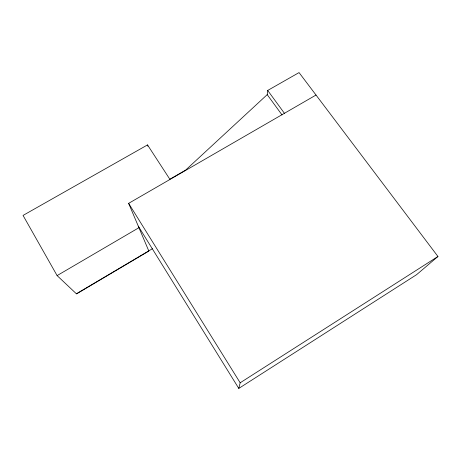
<?xml version="1.0" encoding="UTF-8"?>
<svg xmlns="http://www.w3.org/2000/svg" width="461" height="461" viewBox="0 0 461 461"><rect width="100%" height="100%" fill="white"/><g stroke="black" fill="none" stroke-linecap="round" stroke-linejoin="round"><path stroke-width="0.69" d="M316.016 95.041L128.631 203.353L148.851 251.078L76.538 293.922L57.101 275.597L23.05 215.42L147.526 144.91L169.832 179.231L185.604 170.121L267.213 94.638L267.703 90.448L299.056 72.584L437.95 256.489L416.583 274.675L238.792 388.416L138.306 226.19M238.792 388.416L240.175 382.786L437.95 256.489M76.376 293.766L152.453 248.704M57.101 275.597L138.94 227.694M267.703 90.448L284.425 113.302M267.213 94.638L282.028 114.933M128.631 203.353L240.175 382.786M147.526 144.91L147.9 146.27"/></g></svg>
